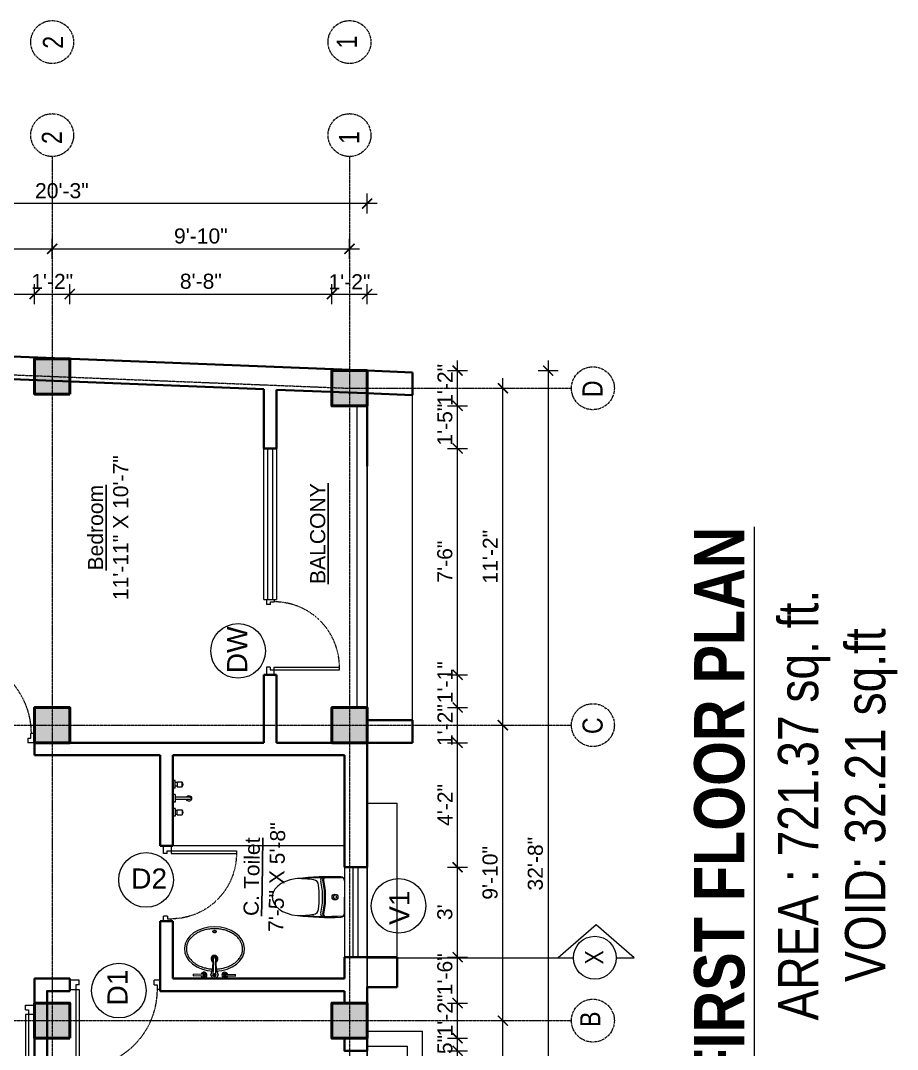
# Model space of a CAD drawing. Header units: inches. Extents: x 136316 to 155547, y -21384 to -17606.
# Drawn here: x 155194.5 to 155543.2, y -19089.6 to -18680.5 of the extents above; entities that cross this region are included whole.
import ezdxf

# ---------------------------------------------------------------- set-up
doc = ezdxf.new("R2010")
doc.units = ezdxf.units.IN
doc.header["$LTSCALE"] = 0.5
doc.header["$MEASUREMENT"] = 0
doc.header["$PDMODE"] = 66
doc.linetypes.add('CENTER', pattern=[2, 1.25, -0.25, 0.25, -0.25])
doc.linetypes.add('HIDDEN', pattern=[0.375, 0.25, -0.125])
for name, color, linetype, lineweight in [('Annotate-Lite.w', 177, 'Continuous', 9), ('Annotations-Bold.w', 177, 'Continuous', 13), ('C-COLUMN', 1, 'Continuous', 50), ('DIM', 4, 'Continuous', 5), ('DIM 1-100', 4, 'Continuous', 13), ('Door-Window.w', 4, 'Continuous', 15), ('Fittings', 9, 'Continuous', 5), ('Fixture-Fittings.w', 9, 'Continuous', 9), ('PARAPET', 50, 'Continuous', 13), ('TEXT', 220, 'Continuous', 9), ('Text-100.w', 254, 'Continuous', 9), ('Toilet', 7, 'Continuous', 25), ('wall', 1, 'Continuous', 40), ('window', 4, 'Continuous', 13)]:
    doc.layers.add(name, color=color, linetype=linetype, lineweight=lineweight)
doc.styles.add('ARAIL', font='ARIALN.TTF')
doc.styles.add('arial', font='arial.ttf')
doc.styles.add('arial.', font='arial.ttf')
doc.styles.add('gaurav', font='arial.ttf')
doc.styles.get("Standard").update_dxf_attribs({"font": 'arial.ttf'})
doc.dimstyles.new('1 by 96', dxfattribs={"dimtxt": 6, "dimasz": 4, "dimexe": 4, "dimexo": 4, "dimgap": 2, "dimtad": 1, "dimdec": 0, "dimzin": 0, "dimdsep": 46, "dimlunit": 4, "dimtxsty": 'Standard', "dimblk": 'ARCHTICK', "dimcen": 0, "dimdle": 4, "dimadec": 0, "dimazin": 0, "dimtfac": 1, "dimtdec": 0, "dimtix": 1, "dimtofl": 0, "dimtmove": 1, "dimatfit": 3, "dimldrblk": 'ARCHTICK', "dimfxl": 4, "dimfxlon": 1, "dimtolj": 1, "dimtzin": 0, "dimlwd": -1, "dimlwe": -1, "dimarcsym": 0})

# ---------------------------------------------------------------- blocks, each defined once
blk = doc.blocks.new('3-0')
at = {"ltscale": 3}
for p, q in [((11063.05, 10097.68), (11065.97, 10099.9)), ((11065.25, 10097.81), (11066.71, 10098.92)), ((11065.97, 10099.9), (11066.71, 10098.92)), ((11063.05, 10097.68), (11064.53, 10095.73)), ((11065.99, 10096.84), (11064.53, 10095.73)), ((11065.99, 10096.84), (11065.25, 10097.81)), ((11085.5, 10074.13), (11110.32, 10092.96)), ((11086.24, 10073.15), (11111.05, 10091.97)), ((11111.05, 10091.97), (11110.32, 10092.96)), ((11086.24, 10073.15), (11085.5, 10074.13)), ((11084.04, 10073.02), (11082.57, 10071.91)), ((11082.57, 10071.91), (11084.79, 10068.98)), ((11084.04, 10073.02), (11084.78, 10072.04)), ((11084.78, 10072.04), (11086.24, 10073.15)), ((11084.79, 10068.98), (11087.72, 10071.2)), ((11087.72, 10071.2), (11086.24, 10073.15))]:
    blk.add_line(p, q, dxfattribs=at)
at = {"layer": 'Door-Window.w', "color": 9, "linetype": 'HIDDEN', "lineweight": 18}
blk.add_arc((11085.5, 10074.13), 31.16, 37.1906, 127.1465, dxfattribs=at)
blk = doc.blocks.new('tht')
for p in [(672498.79, -367827.02), (672511.67, -367827.02)]:
    blk.add_line(p, (672505.23, -367827.02))
for radius in [1.17, 0.634]:
    blk.add_circle((672505.23, -367823.24), radius)
for centre, radius, start, end in [((672598.59, -367820.91), 101.47, 172.8664, 182.5999), ((672667.29, -367819.26), 169.75, 176.3006, 182.4712), ((672541.19, -367808.57), 43.29, 179.6519, 188.297), ((672469.27, -367808.57), 43.29, 351.703, 0.3481), ((672411.87, -367820.91), 101.47, 357.4001, 7.1336), ((672343.17, -367819.26), 169.75, 357.5288, 3.6994), ((672498.46, -367818.44), 0.947, 62.2033, 161.9404), ((672500.68, -367814.39), 2.36, 190.4701, 264.6079), ((672504.3, -367796.55), 21.73, 255.6185, 272.4575), ((672505.55, -367762.72), 54.26, 264.6079, 269.6591), ((672504.91, -367762.72), 54.26, 270.3409, 275.3921), ((672506.16, -367796.55), 21.73, 267.5425, 284.3815), ((672509.78, -367814.39), 2.36, 275.3921, 349.5299), ((672512, -367818.44), 0.947, 18.0596, 117.7967), ((672498.28, -367819.07), 0.741, 72.3593, 185.9315), ((672498.21, -367819.43), 0.718, 73.3813, 156.4724), ((672504.3, -367795.78), 23.7, 255.6185, 272.2533), ((672504.3, -367795.78), 23.31, 255.6185, 272.2533), ((672506.16, -367795.78), 23.7, 267.7467, 284.3815), ((672506.16, -367795.78), 23.31, 267.7467, 284.3815), ((672512.18, -367819.07), 0.741, 354.0685, 107.6407), ((672512.25, -367819.43), 0.718, 23.5276, 106.6187), ((672498.79, -367825.44), 1.57, 182.5999, 270), ((672511.67, -367825.44), 1.57, 270, 357.4001)]:
    blk.add_arc(centre, radius, start, end)
blk.add_ellipse((672505.23, -367809.67), major_axis=(0, -11.39), ratio=0.648116, start_param=1.570796, end_param=4.592942)
blk = doc.blocks.new('A$C604E024C')
at = {"linetype": 'ByBlock'}
for p, q in [((-107.3, 6.3), (-198.2, 8.5)), ((-101.1, 4.4), (-101.1, -4.4)), ((-101.1, 4.4), (-100.5, 4.4)), ((-100.5, 4.4), (-100.5, 0.6)), ((-100.5, 0.6), (-96.6, 0.6)), ((-100.5, 0), (-100.5, -3.8)), ((-100.5, 0), (-96.6, 0)), ((-96.6, 4.4), (-96.6, 0.6)), ((-96.6, 4.4), (-96, 4.4)), ((-96, 4.4), (-96, -3.8)), ((-5.6, 4.4), (-5.6, -4.4)), ((-5.6, 4.4), (-5, 4.4)), ((-5, 4.4), (-5, -3.8)), ((0, 12.9), (0, -12.9)), ((1.2, 4.4), (1.2, -4.4)), ((1.2, 4.4), (3.5, 4.4)), ((1.8, 3.8), (1.8, 0.6)), ((1.8, 3.8), (3.5, 3.8)), ((1.8, 0.6), (3.5, 0.6)), ((100.4, 2.2), (101, 2.4)), ((107.3, 6.3), (198.2, 8.5)), ((199.2, 7.5), (199.2, -7.5)), ((-107.3, -6.3), (-198.2, -8.5)), ((-101.1, -4.4), (-100.5, -4.4)), ((-100.5, -3.8), (-100.5, -4.4)), ((-96.6, 0), (-96.6, -4.4)), ((-96.6, -4.4), (-96, -4.4)), ((-96, -3.8), (-96, -4.4)), ((-5.6, -4.4), (-1.2, -4.4)), ((-5, -3.8), (-1.2, -3.8)), ((-1.2, -3.8), (-1.2, -4.4)), ((1.2, -4.4), (3.5, -4.4)), ((1.8, 0), (1.8, -3.8)), ((1.8, 0), (3.5, 0)), ((1.8, -3.8), (3.5, -3.8)), ((100.4, -2.2), (101, -2.4)), ((107.3, -6.3), (198.2, -8.5))]:
    blk.add_line(p, q, dxfattribs=at)
for points in [[(34.8, -2.5), (34.8, -2.5, 0.267949), (34.8, 2.5), (19.6, 28.9, 0.267949), (15.2, 31.4), (-15.2, 31.4, 0.267949), (-19.6, 28.9), (-34.8, 2.5, 0.267949), (-34.8, -2.5)], [(0, 12.9), (-4.6, 12.9, 0.267949), (-8.9, 10.4), (-13.5, 2.5, 0.267949), (-13.5, -2.5), (-8.9, -10.4, 0.267949), (-4.6, -12.9), (0, -12.9)], [(0, 12.9), (4.6, 12.9, -0.267949), (8.9, 10.4), (13.5, 2.5, -0.267949), (13.5, -2.5), (8.9, -10.4, -0.267949), (4.6, -12.9), (0, -12.9)], [(-14.6, -149.3, 0.267949), (-14.6, -154.3), (-9.4, -163.2, 0.267949), (-5.1, -165.7), (0, -165.7)], [(14.6, -149.3, -0.267949), (14.6, -154.3), (9.5, -163.2, -0.267949), (5.2, -165.7), (0, -165.7)]]:
    blk.add_lwpolyline(points, format="xyb", dxfattribs=at)
for centre, radius, start, end in [((-148.2, 0), 51.6, 171.62848, 188.37152), ((-198.2, 7.5), 1, 88.57669, 180), ((-98.6, 0), 27.8, 193.93526, 166.06474), ((-98.6, 0), 16.1, 203.47719, 156.52281), ((-98.6, 0), 13.6, 207.82536, 152.17464), ((-98.6, 0), 10.7, 215.76651, 144.23349), ((3.5, 2.2), 2.2, 301.40481, 90), ((3.5, 2.2), 1.6, 270, 90.01417), ((3.5, -1.9), 2.5, 270, 62.70974), ((98.6, 0), 27.8, 13.93526, 346.06474), ((98.6, 0), 16.1, 23.47719, 336.52281), ((98.6, 0), 13.6, 27.82536, 332.17464), ((98.6, 0), 10.7, 35.76651, 324.23349), ((198.2, 7.5), 1, 0, 91.42331), ((-198.2, -7.5), 1, 180, 271.42331), ((-325.4, -117.3), 312.4, 354.13327, 21.56539), ((-1093.1, -109.8), 1085, 357.18281, 5.67785), ((3.5, -1.9), 1.9, 270, 90), ((1083.5, -109.3), 1075.4, 174.30277, 182.87364), ((324.5, -117.1), 311.5, 158.41566, 185.92552), ((198.2, -7.5), 1, 268.57669, 0)]:
    blk.add_arc(centre, radius, start, end, dxfattribs=at)
blk.add_ellipse((98.6, 0), major_axis=(0, 4.4), ratio=0.647537, start_param=-0.996154, end_param=4.137747, dxfattribs=at)
blk.add_open_spline([(100.4, 2.2), (100.2, 2.6), (100, 2.9), (99.5, 3.4), (99.3, 3.6), (98.9, 3.8), (98.7, 3.8), (98.6, 3.8), (98.4, 3.8), (98.1, 3.7), (97.7, 3.5), (97.5, 3.3), (97.1, 2.8), (96.9, 2.5), (96.6, 1.8), (96.5, 1.3), (96.3, 0.3), (96.3, -0.3), (96.5, -1.6), (96.7, -2.1), (97.1, -2.9), (97.4, -3.2), (97.9, -3.6), (98.1, -3.7), (98.6, -3.8), (98.8, -3.8), (99.3, -3.6), (99.6, -3.4), (100, -2.9), (100.2, -2.6), (100.4, -2.2)], degree=3, knots=[5.296065, 5.296065, 5.296065, 5.296065, 5.668493, 5.668493, 6.044953, 6.044953, 6.283185, 6.283185, 6.283185, 6.618814, 6.618814, 6.954443, 6.954443, 7.290072, 7.290072, 7.6257, 7.6257, 8.094621, 8.094621, 8.563542, 8.563542, 8.940002, 8.940002, 9.316461, 9.316461, 9.692921, 9.692921, 10.069381, 10.069381, 10.411893, 10.411893, 10.411893, 10.411893], dxfattribs=at)
blk = doc.blocks.new('basin')
for radius, start, end in [(1.14, 113.503, 66.2712), (0.79, 126.715, 52.8739)]:
    blk.add_arc((134195.31, -39122.53), radius, start, end)
blk.add_ellipse((134195.31, -39125.83), major_axis=(-9.97, 0), ratio=0.736887, start_param=4.757716, end_param=10.948885)
blk.add_ellipse((134195.31, -39131.57), major_axis=(0.448, 0), ratio=0.674502)
for points, knots in [([(134194.69, -39119.15), (134194.32, -39119.17), (134193.96, -39119.2), (134193.09, -39119.32), (134192.57, -39119.42), (134191.58, -39119.69), (134191.1, -39119.85), (134190.19, -39120.23), (134189.76, -39120.45), (134188.95, -39120.93), (134188.57, -39121.2), (134187.89, -39121.77), (134187.59, -39122.07), (134187.06, -39122.71), (134186.83, -39123.04), (134186.45, -39123.73), (134186.3, -39124.08), (134186.09, -39124.79), (134186.03, -39125.15), (134185.99, -39125.61), (134185.99, -39125.72), (134185.99, -39125.83), (134185.99, -39126.08), (134186.01, -39126.34), (134186.11, -39126.94), (134186.2, -39127.29), (134186.47, -39127.97), (134186.64, -39128.31), (134187.06, -39128.96), (134187.31, -39129.28), (134187.88, -39129.88), (134188.2, -39130.16), (134188.9, -39130.7), (134189.28, -39130.94), (134190.1, -39131.39), (134190.53, -39131.59), (134191.45, -39131.93), (134191.92, -39132.08), (134192.9, -39132.31), (134193.4, -39132.4), (134194.43, -39132.51), (134194.94, -39132.53), (134195.97, -39132.52), (134196.49, -39132.48), (134197.5, -39132.35), (134198, -39132.25), (134198.97, -39132), (134199.44, -39131.84), (134200.34, -39131.48), (134200.76, -39131.27), (134201.56, -39130.8), (134201.93, -39130.55), (134202.61, -39130), (134202.91, -39129.71), (134203.45, -39129.1), (134203.69, -39128.78), (134204.08, -39128.12), (134204.24, -39127.78), (134204.48, -39127.09), (134204.56, -39126.74), (134204.64, -39126.04), (134204.64, -39125.69), (134204.57, -39124.98), (134204.49, -39124.62), (134204.25, -39123.91), (134204.09, -39123.56), (134203.69, -39122.89), (134203.45, -39122.56), (134202.89, -39121.93), (134202.58, -39121.63), (134201.88, -39121.07), (134201.49, -39120.81), (134200.67, -39120.35), (134200.22, -39120.13), (134199.3, -39119.77), (134198.81, -39119.62), (134197.81, -39119.37), (134197.29, -39119.28), (134196.49, -39119.19), (134196.22, -39119.16), (134195.94, -39119.15)], [4.778413, 4.778413, 4.778413, 4.778413, 4.89303, 4.89303, 5.060537, 5.060537, 5.228045, 5.228045, 5.395552, 5.395552, 5.56306, 5.56306, 5.730567, 5.730567, 5.898075, 5.898075, 6.065582, 6.065582, 6.233089, 6.233089, 6.283185, 6.283185, 6.283185, 6.401225, 6.401225, 6.564378, 6.564378, 6.727532, 6.727532, 6.890685, 6.890685, 7.053839, 7.053839, 7.216992, 7.216992, 7.380146, 7.380146, 7.543299, 7.543299, 7.706452, 7.706452, 7.869606, 7.869606, 8.032759, 8.032759, 8.195913, 8.195913, 8.359066, 8.359066, 8.52222, 8.52222, 8.685373, 8.685373, 8.848527, 8.848527, 9.01168, 9.01168, 9.174834, 9.174834, 9.337987, 9.337987, 9.501141, 9.501141, 9.668648, 9.668648, 9.836155, 9.836155, 10.003663, 10.003663, 10.17117, 10.17117, 10.338678, 10.338678, 10.506185, 10.506185, 10.673693, 10.673693, 10.8412, 10.8412, 10.929386, 10.929386, 10.929386, 10.929386]), ([(134195.86, -39131.57), (134195.86, -39131.55), (134195.86, -39131.52), (134195.84, -39131.46), (134195.83, -39131.44), (134195.79, -39131.36), (134195.75, -39131.32), (134195.66, -39131.25), (134195.6, -39131.23), (134195.46, -39131.18), (134195.36, -39131.16), (134195.17, -39131.17), (134195.07, -39131.2), (134194.94, -39131.27), (134194.9, -39131.3), (134194.83, -39131.37), (134194.8, -39131.4), (134194.77, -39131.48), (134194.76, -39131.52), (134194.75, -39131.6), (134194.76, -39131.65), (134194.79, -39131.73), (134194.81, -39131.76), (134194.87, -39131.83), (134194.9, -39131.86), (134194.98, -39131.9), (134195.02, -39131.92), (134195.15, -39131.97), (134195.25, -39131.99), (134195.44, -39131.98), (134195.54, -39131.95), (134195.67, -39131.89), (134195.72, -39131.85), (134195.79, -39131.78), (134195.81, -39131.75), (134195.85, -39131.67), (134195.86, -39131.63), (134195.86, -39131.58), (134195.86, -39131.58), (134195.86, -39131.57)], [0, 0, 0, 0, 0.188397, 0.188397, 0.376794, 0.376794, 0.73698, 0.73698, 1.097166, 1.097166, 1.657793, 1.657793, 2.21842, 2.21842, 2.564182, 2.564182, 2.840364, 2.840364, 3.116547, 3.116547, 3.39273, 3.39273, 3.668913, 3.668913, 3.945096, 3.945096, 4.221279, 4.221279, 4.783807, 4.783807, 5.346334, 5.346334, 5.697184, 5.697184, 5.974645, 5.974645, 6.252106, 6.252106, 6.283185, 6.283185, 6.283185, 6.283185])]:
    blk.add_open_spline(points, degree=3, knots=knots)
at = {"xscale": 0.03499430959345774, "yscale": 0.03499430959345774, "zscale": 0.03499430959345774, "rotation": 359.9929103328581}
blk.add_blockref('A$C604E024C', (134195.31, -39117.12), dxfattribs=at)
blk = doc.blocks.new('dhftx')
for p, q in [((6364.08, -39064.57), (6364.08, -39064.07)), ((6367.08, -39064.57), (6364.08, -39064.57)), ((6364.56, -39065.3), (6366.6, -39065.3)), ((6364.56, -39065.3), (6364.56, -39067.3)), ((6366.6, -39067.3), (6364.56, -39067.3)), ((6364.81, -39065.3), (6364.81, -39064.57)), ((6366.34, -39065.3), (6366.34, -39064.57)), ((6366.6, -39065.3), (6366.6, -39067.3)), ((6367.08, -39064.57), (6367.08, -39064.07)), ((6369.66, -39064.57), (6369.66, -39064.07)), ((6369.66, -39064.57), (6372.66, -39064.57)), ((6370.66, -39070.39), (6370.66, -39064.57)), ((6371.66, -39070.39), (6371.66, -39064.57)), ((6372.66, -39064.57), (6372.66, -39064.07)), ((6375.23, -39064.57), (6375.23, -39064.07)), ((6375.23, -39064.57), (6378.23, -39064.57)), ((6377.76, -39065.3), (6375.71, -39065.3)), ((6375.71, -39065.3), (6375.71, -39067.3)), ((6375.71, -39067.3), (6377.76, -39067.3)), ((6375.97, -39065.3), (6375.97, -39064.57)), ((6377.5, -39065.3), (6377.5, -39064.57)), ((6377.76, -39065.3), (6377.76, -39067.3)), ((6378.23, -39064.57), (6378.23, -39064.07))]:
    blk.add_line(p, q)
for centre, radius, start, end in [((6365.58, -39065.87), 1.66, 240.1832, 299.8168), ((6376.73, -39065.87), 1.66, 240.1832, 299.8168), ((6371.16, -39069.97), 1.11, 116.7926, 63.2074), ((6371.16, -39070.39), 0.5, 180, 0)]:
    blk.add_arc(centre, radius, start, end)
blk = doc.blocks.new('_ArchTick')
at = {"color": 0, "linetype": 'ByBlock', "const_width": 0.15}
blk.add_lwpolyline([(-0.5, -0.5), (0.5, 0.5)], dxfattribs=at)
blk = doc.blocks.new('*D967')
at = {"layer": 'Defpoints', "color": 0, "transparency": 16777216}
for p in [(155200.03, -18789.29), (155103.44, -18810.62), (155200.03, -18815.06)]:
    blk.add_point(p, dxfattribs=at)
at = {"layer": 'DIM 1-100', "color": 0, "transparency": 16777216}
for p, q in [((155099.44, -18789.29), (155204.03, -18789.29)), ((155103.44, -18793.29), (155103.44, -18785.29)), ((155200.03, -18793.29), (155200.03, -18785.29))]:
    blk.add_line(p, q, dxfattribs=at)
at = {"layer": 'DIM 1-100', "color": 0, "transparency": 16777216, "xscale": 4, "yscale": 4, "zscale": 4, "rotation": 180}
blk.add_blockref('_ArchTick', (155103.44, -18789.29), dxfattribs=at)
at = {"layer": 'DIM 1-100', "color": 0, "transparency": 16777216, "xscale": 4, "yscale": 4, "zscale": 4}
blk.add_blockref('_ArchTick', (155200.03, -18789.29), dxfattribs=at)
at = {"layer": 'DIM 1-100', "color": 0, "transparency": 16777216, "insert": (155151.73, -18784.22), "char_height": 6, "attachment_point": 5}
blk.add_mtext('\\A1;8\'-1"', dxfattribs=at)
blk = doc.blocks.new('*D968')
at = {"layer": 'Defpoints', "color": 0, "transparency": 16777216}
for p in [(155214.03, -18789.29), (155200.03, -18815.06), (155214.03, -18815.06)]:
    blk.add_point(p, dxfattribs=at)
at = {"layer": 'DIM 1-100', "color": 0, "transparency": 16777216}
for p, q in [((155196.03, -18789.29), (155218.03, -18789.29)), ((155200.03, -18793.29), (155200.03, -18785.29)), ((155214.03, -18793.29), (155214.03, -18785.29))]:
    blk.add_line(p, q, dxfattribs=at)
at = {"layer": 'DIM 1-100', "color": 0, "transparency": 16777216, "xscale": 4, "yscale": 4, "zscale": 4, "rotation": 180}
blk.add_blockref('_ArchTick', (155200.03, -18789.29), dxfattribs=at)
at = {"layer": 'DIM 1-100', "color": 0, "transparency": 16777216, "xscale": 4, "yscale": 4, "zscale": 4}
blk.add_blockref('_ArchTick', (155214.03, -18789.29), dxfattribs=at)
at = {"layer": 'DIM 1-100', "color": 0, "transparency": 16777216, "insert": (155207.03, -18784.27), "char_height": 6, "attachment_point": 5}
blk.add_mtext('\\A1;1\'-2"', dxfattribs=at)
blk = doc.blocks.new('*D969')
at = {"layer": 'Defpoints', "color": 0, "transparency": 16777216}
for p in [(155318.26, -18789.29), (155214.03, -18815.06), (155318.26, -18819.73)]:
    blk.add_point(p, dxfattribs=at)
at = {"layer": 'DIM 1-100', "color": 0, "transparency": 16777216}
for p, q in [((155210.03, -18789.29), (155322.26, -18789.29)), ((155214.03, -18793.29), (155214.03, -18785.29)), ((155318.26, -18793.29), (155318.26, -18785.29))]:
    blk.add_line(p, q, dxfattribs=at)
at = {"layer": 'DIM 1-100', "color": 0, "transparency": 16777216, "xscale": 4, "yscale": 4, "zscale": 4, "rotation": 180}
blk.add_blockref('_ArchTick', (155214.03, -18789.29), dxfattribs=at)
at = {"layer": 'DIM 1-100', "color": 0, "transparency": 16777216, "xscale": 4, "yscale": 4, "zscale": 4}
blk.add_blockref('_ArchTick', (155318.26, -18789.29), dxfattribs=at)
at = {"layer": 'DIM 1-100', "color": 0, "transparency": 16777216, "insert": (155266.15, -18784.22), "char_height": 6, "attachment_point": 5}
blk.add_mtext('\\A1;8\'-8"', dxfattribs=at)
blk = doc.blocks.new('*D970')
at = {"layer": 'Defpoints', "color": 0, "transparency": 16777216}
for p in [(155332.26, -18789.29), (155318.26, -18819.73), (155332.26, -18819.73)]:
    blk.add_point(p, dxfattribs=at)
at = {"layer": 'DIM 1-100', "color": 0, "transparency": 16777216}
for p, q in [((155314.26, -18789.29), (155336.26, -18789.29)), ((155318.26, -18793.29), (155318.26, -18785.29)), ((155332.26, -18793.29), (155332.26, -18785.29))]:
    blk.add_line(p, q, dxfattribs=at)
at = {"layer": 'DIM 1-100', "color": 0, "transparency": 16777216, "xscale": 4, "yscale": 4, "zscale": 4, "rotation": 180}
blk.add_blockref('_ArchTick', (155318.26, -18789.29), dxfattribs=at)
at = {"layer": 'DIM 1-100', "color": 0, "transparency": 16777216, "xscale": 4, "yscale": 4, "zscale": 4}
blk.add_blockref('_ArchTick', (155332.26, -18789.29), dxfattribs=at)
at = {"layer": 'DIM 1-100', "color": 0, "transparency": 16777216, "insert": (155325.26, -18784.4), "char_height": 6, "attachment_point": 5}
blk.add_mtext('\\A1;1\'-2"', dxfattribs=at)
blk = doc.blocks.new('*D971')
at = {"layer": 'Defpoints', "color": 0, "transparency": 16777216}
for p in [(155207.03, -18771.29), (155096.44, -18810.62), (155207.03, -18814.79)]:
    blk.add_point(p, dxfattribs=at)
at = {"layer": 'DIM 1-100', "color": 0, "transparency": 16777216}
for p, q in [((155096.44, -18775.29), (155096.44, -18767.29)), ((155207.03, -18775.29), (155207.03, -18767.29)), ((155092.44, -18771.29), (155211.03, -18771.29))]:
    blk.add_line(p, q, dxfattribs=at)
at = {"layer": 'DIM 1-100', "color": 0, "transparency": 16777216, "xscale": 4, "yscale": 4, "zscale": 4, "rotation": 180}
blk.add_blockref('_ArchTick', (155096.44, -18771.29), dxfattribs=at)
at = {"layer": 'DIM 1-100', "color": 0, "transparency": 16777216, "xscale": 4, "yscale": 4, "zscale": 4}
blk.add_blockref('_ArchTick', (155207.03, -18771.29), dxfattribs=at)
at = {"layer": 'DIM 1-100', "color": 0, "transparency": 16777216, "insert": (155151.73, -18766.22), "char_height": 6, "attachment_point": 5}
blk.add_mtext('\\A1;9\'-3"', dxfattribs=at)
blk = doc.blocks.new('*D972')
at = {"layer": 'Defpoints', "color": 0, "transparency": 16777216}
for p in [(155325.26, -18771.29), (155207.03, -18814.79), (155325.26, -18819.45)]:
    blk.add_point(p, dxfattribs=at)
at = {"layer": 'DIM 1-100', "color": 0, "transparency": 16777216}
for p, q in [((155207.03, -18775.29), (155207.03, -18767.29)), ((155325.26, -18775.29), (155325.26, -18767.29)), ((155203.03, -18771.29), (155329.26, -18771.29))]:
    blk.add_line(p, q, dxfattribs=at)
at = {"layer": 'DIM 1-100', "color": 0, "transparency": 16777216, "xscale": 4, "yscale": 4, "zscale": 4, "rotation": 180}
blk.add_blockref('_ArchTick', (155207.03, -18771.29), dxfattribs=at)
at = {"layer": 'DIM 1-100', "color": 0, "transparency": 16777216, "xscale": 4, "yscale": 4, "zscale": 4}
blk.add_blockref('_ArchTick', (155325.26, -18771.29), dxfattribs=at)
at = {"layer": 'DIM 1-100', "color": 0, "transparency": 16777216, "insert": (155266.15, -18766.22), "char_height": 6, "attachment_point": 5}
blk.add_mtext('\\A1;9\'-10"', dxfattribs=at)
blk = doc.blocks.new('*D973')
at = {"layer": 'Defpoints', "color": 0, "transparency": 16777216}
for p in [(155089.5, -18753.29), (155089.5, -18810.15), (155332.26, -18819.73)]:
    blk.add_point(p, dxfattribs=at)
at = {"layer": 'DIM 1-100', "color": 0, "transparency": 16777216}
for p, q in [((155089.5, -18757.29), (155089.5, -18749.29)), ((155332.26, -18757.29), (155332.26, -18749.29)), ((155336.26, -18753.29), (155085.5, -18753.29))]:
    blk.add_line(p, q, dxfattribs=at)
at = {"layer": 'DIM 1-100', "color": 0, "transparency": 16777216, "xscale": 4, "yscale": 4, "zscale": 4, "rotation": 180}
blk.add_blockref('_ArchTick', (155089.5, -18753.29), dxfattribs=at)
at = {"layer": 'DIM 1-100', "color": 0, "transparency": 16777216, "xscale": 4, "yscale": 4, "zscale": 4}
blk.add_blockref('_ArchTick', (155332.26, -18753.29), dxfattribs=at)
at = {"layer": 'DIM 1-100', "color": 0, "transparency": 16777216, "insert": (155210.88, -18748.22), "char_height": 6, "attachment_point": 5}
blk.add_mtext('\\A1;20\'-3"', dxfattribs=at)
blk = doc.blocks.new('*D992')
at = {"layer": 'Defpoints', "color": 0, "transparency": 16777216}
for p in [(155332.26, -19090.18), (155368.26, -19090.18), (155332.26, -19114.18)]:
    blk.add_point(p, dxfattribs=at)
at = {"layer": 'DIM 1-100', "color": 0, "transparency": 16777216}
for p, q in [((155368.26, -19118.18), (155368.26, -19086.18)), ((155364.26, -19090.18), (155372.26, -19090.18)), ((155364.26, -19114.18), (155372.26, -19114.18))]:
    blk.add_line(p, q, dxfattribs=at)
at = {"layer": 'DIM 1-100', "color": 0, "transparency": 16777216, "xscale": 4, "yscale": 4, "zscale": 4}
for p, rotation in [((155368.26, -19090.18), 90), ((155368.26, -19114.18), 270)]:
    blk.add_blockref('_ArchTick', p, dxfattribs=dict(at, rotation=rotation))
at = {"layer": 'DIM 1-100', "color": 0, "transparency": 16777216, "insert": (155363.25, -19102.18), "char_height": 6, "attachment_point": 5, "rotation": 90}
blk.add_mtext("\\A1;2'", dxfattribs=at)
blk = doc.blocks.new('*D993')
at = {"layer": 'Defpoints', "color": 0, "transparency": 16777216}
for p in [(155332.26, -19085.18), (155368.26, -19085.18), (155332.26, -19090.18)]:
    blk.add_point(p, dxfattribs=at)
at = {"layer": 'DIM 1-100', "color": 0, "transparency": 16777216}
for p, q in [((155364.26, -19085.18), (155372.26, -19085.18)), ((155364.26, -19090.18), (155372.26, -19090.18))]:
    blk.add_line(p, q, dxfattribs=at)
at = {"layer": 'DIM 1-100', "color": 0, "transparency": 16777216, "insert": (155363.21, -19087.68), "char_height": 6, "attachment_point": 5, "rotation": 90}
blk.add_mtext('\\A1;5"', dxfattribs=at)
blk = doc.blocks.new('*D994')
at = {"layer": 'Defpoints', "color": 0, "transparency": 16777216}
for p in [(155332.26, -19071.18), (155368.26, -19071.18), (155332.26, -19085.18)]:
    blk.add_point(p, dxfattribs=at)
at = {"layer": 'DIM 1-100', "color": 0, "transparency": 16777216}
for p, q in [((155368.26, -19089.18), (155368.26, -19067.18)), ((155364.26, -19071.18), (155372.26, -19071.18)), ((155364.26, -19085.18), (155372.26, -19085.18))]:
    blk.add_line(p, q, dxfattribs=at)
at = {"layer": 'DIM 1-100', "color": 0, "transparency": 16777216, "xscale": 4, "yscale": 4, "zscale": 4}
for p, rotation in [((155368.26, -19071.18), 90), ((155368.26, -19085.18), 270)]:
    blk.add_blockref('_ArchTick', p, dxfattribs=dict(at, rotation=rotation))
at = {"layer": 'DIM 1-100', "color": 0, "transparency": 16777216, "insert": (155363.25, -19076.13), "char_height": 6, "attachment_point": 5, "rotation": 90}
blk.add_mtext('\\A1;1\'-2"', dxfattribs=at)
blk = doc.blocks.new('*D995')
at = {"layer": 'Defpoints', "color": 0, "transparency": 16777216}
for p in [(155332.26, -19052.93), (155368.26, -19052.93), (155332.26, -19071.18)]:
    blk.add_point(p, dxfattribs=at)
at = {"layer": 'DIM 1-100', "color": 0, "transparency": 16777216}
for p, q in [((155368.26, -19075.18), (155368.26, -19048.93)), ((155364.26, -19052.93), (155372.26, -19052.93)), ((155364.26, -19071.18), (155372.26, -19071.18))]:
    blk.add_line(p, q, dxfattribs=at)
at = {"layer": 'DIM 1-100', "color": 0, "transparency": 16777216, "xscale": 4, "yscale": 4, "zscale": 4}
for p, rotation in [((155368.26, -19052.93), 90), ((155368.26, -19071.18), 270)]:
    blk.add_blockref('_ArchTick', p, dxfattribs=dict(at, rotation=rotation))
at = {"layer": 'DIM 1-100', "color": 0, "transparency": 16777216, "insert": (155363.2, -19059.76), "char_height": 6, "attachment_point": 5, "rotation": 90}
blk.add_mtext('\\A1;1\'-6"', dxfattribs=at)
blk = doc.blocks.new('*D996')
at = {"layer": 'Defpoints', "color": 0, "transparency": 16777216}
for p in [(155332.26, -19017.18), (155368.26, -19017.18), (155332.26, -19052.93)]:
    blk.add_point(p, dxfattribs=at)
at = {"layer": 'DIM 1-100', "color": 0, "transparency": 16777216}
for p, q in [((155368.26, -19056.93), (155368.26, -19013.18)), ((155364.26, -19017.18), (155372.26, -19017.18)), ((155364.26, -19052.93), (155372.26, -19052.93))]:
    blk.add_line(p, q, dxfattribs=at)
at = {"layer": 'DIM 1-100', "color": 0, "transparency": 16777216, "xscale": 4, "yscale": 4, "zscale": 4}
for p, rotation in [((155368.26, -19017.18), 90), ((155368.26, -19052.93), 270)]:
    blk.add_blockref('_ArchTick', p, dxfattribs=dict(at, rotation=rotation))
at = {"layer": 'DIM 1-100', "color": 0, "transparency": 16777216, "insert": (155363.2, -19035.06), "char_height": 6, "attachment_point": 5, "rotation": 90}
blk.add_mtext("\\A1;3'", dxfattribs=at)
blk = doc.blocks.new('*D997')
at = {"layer": 'Defpoints', "color": 0, "transparency": 16777216}
for p in [(155332.26, -18967.68), (155368.26, -18967.68), (155332.26, -19017.18)]:
    blk.add_point(p, dxfattribs=at)
at = {"layer": 'DIM 1-100', "color": 0, "transparency": 16777216}
for p, q in [((155368.26, -19021.18), (155368.26, -18963.68)), ((155364.26, -18967.68), (155372.26, -18967.68)), ((155364.26, -19017.18), (155372.26, -19017.18))]:
    blk.add_line(p, q, dxfattribs=at)
at = {"layer": 'DIM 1-100', "color": 0, "transparency": 16777216, "xscale": 4, "yscale": 4, "zscale": 4}
for p, rotation in [((155368.26, -18967.68), 90), ((155368.26, -19017.18), 270)]:
    blk.add_blockref('_ArchTick', p, dxfattribs=dict(at, rotation=rotation))
at = {"layer": 'DIM 1-100', "color": 0, "transparency": 16777216, "insert": (155363.25, -18992.43), "char_height": 6, "attachment_point": 5, "rotation": 90}
blk.add_mtext('\\A1;4\'-2"', dxfattribs=at)
blk = doc.blocks.new('*D998')
at = {"layer": 'Defpoints', "color": 0, "transparency": 16777216}
for p in [(155332.26, -18953.68), (155368.26, -18953.68), (155332.26, -18967.68)]:
    blk.add_point(p, dxfattribs=at)
at = {"layer": 'DIM 1-100', "color": 0, "transparency": 16777216}
for p, q in [((155368.26, -18971.68), (155368.26, -18949.68)), ((155364.26, -18953.68), (155372.26, -18953.68)), ((155364.26, -18967.68), (155372.26, -18967.68))]:
    blk.add_line(p, q, dxfattribs=at)
at = {"layer": 'DIM 1-100', "color": 0, "transparency": 16777216, "xscale": 4, "yscale": 4, "zscale": 4}
for p, rotation in [((155368.26, -18953.68), 90), ((155368.26, -18967.68), 270)]:
    blk.add_blockref('_ArchTick', p, dxfattribs=dict(at, rotation=rotation))
at = {"layer": 'DIM 1-100', "color": 0, "transparency": 16777216, "insert": (155363.25, -18960.68), "char_height": 6, "attachment_point": 5, "rotation": 90}
blk.add_mtext('\\A1;1\'-2"', dxfattribs=at)
blk = doc.blocks.new('*D999')
at = {"layer": 'Defpoints', "color": 0, "transparency": 16777216}
for p in [(155296.26, -18940.68), (155368.26, -18940.68), (155332.26, -18953.68)]:
    blk.add_point(p, dxfattribs=at)
at = {"layer": 'DIM 1-100', "color": 0, "transparency": 16777216}
for p, q in [((155364.26, -18940.68), (155372.26, -18940.68)), ((155368.26, -18957.68), (155368.26, -18936.68)), ((155364.26, -18953.68), (155372.26, -18953.68))]:
    blk.add_line(p, q, dxfattribs=at)
at = {"layer": 'DIM 1-100', "color": 0, "transparency": 16777216, "xscale": 4, "yscale": 4, "zscale": 4}
for p, rotation in [((155368.26, -18940.68), 90), ((155368.26, -18953.68), 270)]:
    blk.add_blockref('_ArchTick', p, dxfattribs=dict(at, rotation=rotation))
at = {"layer": 'DIM 1-100', "color": 0, "transparency": 16777216, "insert": (155363.25, -18943.63), "char_height": 6, "attachment_point": 5, "rotation": 90}
blk.add_mtext('\\A1;1\'-1"', dxfattribs=at)
blk = doc.blocks.new('*D1000')
at = {"layer": 'Defpoints', "color": 0, "transparency": 16777216}
for p in [(155296.26, -18850.68), (155368.26, -18850.68), (155296.26, -18940.68)]:
    blk.add_point(p, dxfattribs=at)
at = {"layer": 'DIM 1-100', "color": 0, "transparency": 16777216}
for p, q in [((155364.26, -18850.68), (155372.26, -18850.68)), ((155368.26, -18944.68), (155368.26, -18846.68)), ((155364.26, -18940.68), (155372.26, -18940.68))]:
    blk.add_line(p, q, dxfattribs=at)
at = {"layer": 'DIM 1-100', "color": 0, "transparency": 16777216, "xscale": 4, "yscale": 4, "zscale": 4}
for p, rotation in [((155368.26, -18850.68), 90), ((155368.26, -18940.68), 270)]:
    blk.add_blockref('_ArchTick', p, dxfattribs=dict(at, rotation=rotation))
at = {"layer": 'DIM 1-100', "color": 0, "transparency": 16777216, "insert": (155363.2, -18895.68), "char_height": 6, "attachment_point": 5, "rotation": 90}
blk.add_mtext('\\A1;7\'-6"', dxfattribs=at)
blk = doc.blocks.new('*D1001')
at = {"layer": 'Defpoints', "color": 0, "transparency": 16777216}
for p in [(155332.26, -18833.73), (155368.26, -18833.73), (155296.26, -18850.68)]:
    blk.add_point(p, dxfattribs=at)
at = {"layer": 'DIM 1-100', "color": 0, "transparency": 16777216}
for p, q in [((155368.26, -18854.68), (155368.26, -18829.73)), ((155364.26, -18833.73), (155372.26, -18833.73)), ((155364.26, -18850.68), (155372.26, -18850.68))]:
    blk.add_line(p, q, dxfattribs=at)
at = {"layer": 'DIM 1-100', "color": 0, "transparency": 16777216, "xscale": 4, "yscale": 4, "zscale": 4}
for p, rotation in [((155368.26, -18833.73), 90), ((155368.26, -18850.68), 270)]:
    blk.add_blockref('_ArchTick', p, dxfattribs=dict(at, rotation=rotation))
at = {"layer": 'DIM 1-100', "color": 0, "transparency": 16777216, "insert": (155363.2, -18841.21), "char_height": 6, "attachment_point": 5, "rotation": 90}
blk.add_mtext('\\A1;1\'-5"', dxfattribs=at)
blk = doc.blocks.new('*D1002')
at = {"layer": 'Defpoints', "color": 0, "transparency": 16777216}
for p in [(155332.26, -18819.73), (155368.26, -18819.73), (155332.26, -18833.73)]:
    blk.add_point(p, dxfattribs=at)
at = {"layer": 'DIM 1-100', "color": 0, "transparency": 16777216}
for p, q in [((155368.26, -18837.73), (155368.26, -18815.73)), ((155364.26, -18819.73), (155372.26, -18819.73)), ((155364.26, -18833.73), (155372.26, -18833.73))]:
    blk.add_line(p, q, dxfattribs=at)
at = {"layer": 'DIM 1-100', "color": 0, "transparency": 16777216, "xscale": 4, "yscale": 4, "zscale": 4}
for p, rotation in [((155368.26, -18819.73), 90), ((155368.26, -18833.73), 270)]:
    blk.add_blockref('_ArchTick', p, dxfattribs=dict(at, rotation=rotation))
at = {"layer": 'DIM 1-100', "color": 0, "transparency": 16777216, "insert": (155363.25, -18825.38), "char_height": 6, "attachment_point": 5, "rotation": 90}
blk.add_mtext('\\A1;1\'-2"', dxfattribs=at)
blk = doc.blocks.new('*D1004')
at = {"layer": 'Defpoints', "color": 0, "transparency": 16777216}
for p in [(155332.26, -19078.18), (155386.26, -19078.18), (155332.26, -19204.83)]:
    blk.add_point(p, dxfattribs=at)
at = {"layer": 'DIM 1-100', "color": 0, "transparency": 16777216}
for p, q in [((155386.26, -19208.83), (155386.26, -19074.18)), ((155382.26, -19078.18), (155390.26, -19078.18)), ((155382.26, -19204.83), (155390.26, -19204.83))]:
    blk.add_line(p, q, dxfattribs=at)
at = {"layer": 'DIM 1-100', "color": 0, "transparency": 16777216, "xscale": 4, "yscale": 4, "zscale": 4}
for p, rotation in [((155386.26, -19078.18), 90), ((155386.26, -19204.83), 270)]:
    blk.add_blockref('_ArchTick', p, dxfattribs=dict(at, rotation=rotation))
at = {"layer": 'DIM 1-100', "color": 0, "transparency": 16777216, "insert": (155381.2, -19141.51), "char_height": 6, "attachment_point": 5, "rotation": 90}
blk.add_mtext('\\A1;10\'-7"', dxfattribs=at)
blk = doc.blocks.new('*D1005')
at = {"layer": 'Defpoints', "color": 0, "transparency": 16777216}
for p in [(155332.26, -18960.68), (155386.26, -18960.68), (155332.26, -19078.18)]:
    blk.add_point(p, dxfattribs=at)
at = {"layer": 'DIM 1-100', "color": 0, "transparency": 16777216}
for p, q in [((155386.26, -19082.18), (155386.26, -18956.68)), ((155382.26, -18960.68), (155390.26, -18960.68)), ((155382.26, -19078.18), (155390.26, -19078.18))]:
    blk.add_line(p, q, dxfattribs=at)
at = {"layer": 'DIM 1-100', "color": 0, "transparency": 16777216, "xscale": 4, "yscale": 4, "zscale": 4}
for p, rotation in [((155386.26, -18960.68), 90), ((155386.26, -19078.18), 270)]:
    blk.add_blockref('_ArchTick', p, dxfattribs=dict(at, rotation=rotation))
at = {"layer": 'DIM 1-100', "color": 0, "transparency": 16777216, "insert": (155381.2, -19019.43), "char_height": 6, "attachment_point": 5, "rotation": 90}
blk.add_mtext('\\A1;9\'-10"', dxfattribs=at)
blk = doc.blocks.new('*D1006')
at = {"layer": 'Defpoints', "color": 0, "transparency": 16777216}
for p in [(155332.26, -18826.73), (155386.26, -18826.73), (155332.26, -18960.68)]:
    blk.add_point(p, dxfattribs=at)
at = {"layer": 'DIM 1-100', "color": 0, "transparency": 16777216}
for p, q in [((155386.26, -18964.68), (155386.26, -18822.73)), ((155382.26, -18826.73), (155390.26, -18826.73)), ((155382.26, -18960.68), (155390.26, -18960.68))]:
    blk.add_line(p, q, dxfattribs=at)
at = {"layer": 'DIM 1-100', "color": 0, "transparency": 16777216, "xscale": 4, "yscale": 4, "zscale": 4}
for p, rotation in [((155386.26, -18826.73), 90), ((155386.26, -18960.68), 270)]:
    blk.add_blockref('_ArchTick', p, dxfattribs=dict(at, rotation=rotation))
at = {"layer": 'DIM 1-100', "color": 0, "transparency": 16777216, "insert": (155381.25, -18893.71), "char_height": 6, "attachment_point": 5, "rotation": 90}
blk.add_mtext('\\A1;11\'-2"', dxfattribs=at)
blk = doc.blocks.new('*D928')
at = {"layer": 'Defpoints', "color": 0, "transparency": 16777216}
for p in [(155332.26, -18819.73), (155332.26, -19211.83), (155404.26, -19211.83)]:
    blk.add_point(p, dxfattribs=at)
at = {"layer": 'DIM 1-100', "color": 0, "transparency": 16777216}
for p, q in [((155404.26, -18815.73), (155404.26, -19215.83)), ((155400.26, -18819.73), (155408.26, -18819.73)), ((155400.26, -19211.83), (155408.26, -19211.83))]:
    blk.add_line(p, q, dxfattribs=at)
at = {"layer": 'DIM 1-100', "color": 0, "transparency": 16777216, "xscale": 4, "yscale": 4, "zscale": 4}
for p, rotation in [((155404.26, -18819.73), 90), ((155404.26, -19211.83), 270)]:
    blk.add_blockref('_ArchTick', p, dxfattribs=dict(at, rotation=rotation))
at = {"layer": 'DIM 1-100', "color": 0, "transparency": 16777216, "insert": (155399.2, -19015.78), "char_height": 6, "attachment_point": 5, "rotation": 90}
blk.add_mtext('\\A1;32\'-8"', dxfattribs=at)

msp = doc.modelspace()

# ---------------------------------------------------------------- hatches: boundary and pattern name
at = {"layer": 'C-COLUMN'}
h = msp.add_hatch(color=256, dxfattribs=at)
h.dxf.hatch_style = 1
h.paths.add_polyline_path([(155200.03, -18815.06), (155200.03, -18829.06), (155214.03, -18829.06), (155214.03, -18815.06)])
h = msp.add_hatch(color=256, dxfattribs=at)
h.dxf.hatch_style = 1
h.paths.add_polyline_path([(155318.26, -18819.73), (155318.26, -18833.73), (155332.26, -18833.73), (155332.26, -18819.73)])
h = msp.add_hatch(color=256, dxfattribs=at)
h.dxf.hatch_style = 1
h.paths.add_polyline_path([(155200.03, -18953.68), (155200.03, -18967.68), (155214.03, -18967.68), (155214.03, -18953.68)])
h = msp.add_hatch(color=256, dxfattribs=at)
h.dxf.hatch_style = 1
h.paths.add_polyline_path([(155318.26, -18953.68), (155318.26, -18967.68), (155332.26, -18967.68), (155332.26, -18953.68)])
h = msp.add_hatch(color=256, dxfattribs=at)
h.dxf.hatch_style = 1
h.paths.add_polyline_path([(155200.03, -19071.18), (155200.03, -19085.18), (155214.03, -19085.18), (155214.03, -19071.18)])
h = msp.add_hatch(color=256, dxfattribs=at)
h.dxf.hatch_style = 1
h.paths.add_polyline_path([(155318.26, -19071.18), (155318.26, -19085.18), (155332.26, -19085.18), (155332.26, -19071.18)])

# ---------------------------------------------------------------- linework, layer by layer
at = {"layer": 'Annotate-Lite.w', "ltscale": 0.005}
for centre in [(155280.98, -18931.16), (155244.37, -19022.23), (155344.78, -19032.55), (155233.55, -19066.24)]:
    msp.add_circle(centre, 10.86, dxfattribs=at)
at = {"layer": 'Annotations-Bold.w', "linetype": 'CENTER', "ltscale": 0.3}
for p, q in [((155207.03, -18734.61), (155207.03, -19294.83)), ((155325.26, -18734.61), (155325.26, -19294.83)), ((154966.78, -18960.68), (155413.53, -18960.68)), ((154966.78, -19078.18), (155413.53, -19078.18))]:
    msp.add_line(p, q, dxfattribs=at)
msp.add_lwpolyline([(154966.78, -18817.62), (155096.44, -18817.62), (155325.26, -18826.73), (155413.53, -18826.73)], dxfattribs=at)
at = {"layer": 'Annotations-Bold.w', "linetype": 'CENTER', "ltscale": 1.5}
for centre in [(155207.03, -18689.07), (155325.26, -18689.07), (155207.03, -18726.08), (155325.26, -18726.08), (155422.07, -18826.73), (155422.07, -18960.68), (155422.07, -19078.18)]:
    msp.add_circle(centre, 8.53, dxfattribs=at)
at = {"layer": 'C-COLUMN'}
for points in [[(155214.03, -18829.06), (155214.03, -18815.06), (155200.03, -18815.06), (155200.03, -18829.06)], [(155332.26, -18833.73), (155332.26, -18819.73), (155318.26, -18819.73), (155318.26, -18833.73)], [(155214.03, -18967.68), (155214.03, -18953.68), (155200.03, -18953.68), (155200.03, -18967.68)], [(155332.26, -18967.68), (155332.26, -18953.68), (155318.26, -18953.68), (155318.26, -18967.68)], [(155214.03, -19085.18), (155214.03, -19071.18), (155200.03, -19071.18), (155200.03, -19085.18)], [(155332.26, -19085.18), (155332.26, -19071.18), (155318.26, -19071.18), (155318.26, -19085.18)]]:
    msp.add_lwpolyline(points, close=True, dxfattribs=at)
at = {"layer": 'Defpoints'}
msp.add_lwpolyline([(155089.5, -18810.15), (155332.26, -18819.73), (155332.26, -19211.83), (155028.87, -19211.73), (155089.5, -18810.15)], dxfattribs=at)
at = {"layer": 'DIM'}
for p, q in [((155291.26, -18910.68), (155291.26, -18850.68)), ((155292.76, -18910.68), (155292.76, -18850.68)), ((155294.76, -18910.68), (155294.76, -18850.68)), ((155296.26, -18850.68), (155296.26, -18910.68)), ((155291.26, -18910.68), (155296.26, -18910.68))]:
    msp.add_line(p, q, dxfattribs=at)
at = {"layer": 'Fittings'}
msp.add_line((155323.26, -19008.68), (155255.03, -19008.68), dxfattribs=at)
at = {"layer": 'PARAPET', "ltscale": 100}
for p, q in [((155332.26, -18953.68), (155332.26, -18819.73)), ((155332.26, -18819.73), (155350.26, -18820.44)), ((155350.26, -18958.68), (155350.26, -18829.44)), ((155328.26, -18953.68), (155328.26, -18833.73)), ((155332.26, -18991.68), (155344.26, -18991.68)), ((155344.26, -19052.93), (155344.26, -18991.68)), ((155332.26, -19082.36), (155354.26, -19082.36)), ((155332.26, -19082.36), (155348.26, -19082.36)), ((155354.26, -19234.17), (155354.26, -19082.36)), ((155332.26, -19088.36), (155348.26, -19088.36)), ((155348.26, -19088.36), (155348.26, -19097.42))]:
    msp.add_line(p, q, dxfattribs=at)
at = {"layer": 'TEXT'}
for points in [[(155431.36, -19053.18), (155438.5, -19053.18), (155423.36, -19040.1), (155408.22, -19053.18)], [(155332.26, -19053.18), (155414.29, -19053.18)]]:
    msp.add_lwpolyline(points, dxfattribs=at)
msp.add_circle((155422.83, -19053.18), 8.53, dxfattribs=at)
at = {"layer": 'Toilet'}
msp.add_line((155332.26, -18819.73), (155089.5, -18810.15), dxfattribs=at)
at = {"layer": 'Toilet', "linetype": 'HIDDEN', "ltscale": 100}
msp.add_line((155332.26, -19017.18), (155332.26, -18819.73), dxfattribs=at)
at = {"layer": 'wall'}
for p, q in [((155332.26, -18819.73), (155089.5, -18810.15)), ((155332.26, -18857.71), (155332.26, -18819.73)), ((155332.26, -18819.73), (155350.26, -18820.44)), ((155350.26, -18829.44), (155350.26, -18820.44)), ((155291.26, -18827.12), (155164.03, -18822.1)), ((155291.26, -18850.68), (155291.26, -18827.12)), ((155331.91, -18828.72), (155296.26, -18827.31)), ((155296.26, -18850.68), (155296.26, -18827.31)), ((155331.91, -18828.72), (155350.26, -18829.44)), ((155296.26, -18850.68), (155291.26, -18850.68)), ((155291.26, -18940.68), (155291.26, -18967.68)), ((155291.26, -18940.68), (155296.26, -18940.68)), ((155291.26, -18940.68), (155296.26, -18940.68)), ((155296.26, -18940.68), (155296.26, -18967.68)), ((155332.26, -18958.68), (155350.26, -18958.68)), ((155350.26, -18967.68), (155350.26, -18958.68)), ((155200.03, -18967.68), (155200.03, -18972.68)), ((155291.26, -18967.68), (155205.03, -18967.68)), ((155323.26, -18967.68), (155296.26, -18967.68)), ((155332.26, -19017.18), (155332.26, -18967.68)), ((155332.26, -18967.68), (155350.26, -18967.68)), ((155250.03, -18972.68), (155200.03, -18972.68)), ((155250.03, -19008.68), (155250.03, -18972.68)), ((155323.26, -18972.68), (155255.03, -18972.68)), ((155255.03, -19008.68), (155255.03, -18972.68)), ((155323.26, -19017.18), (155323.26, -18972.68)), ((155255.03, -19008.68), (155250.03, -19008.68)), ((155323.26, -19017.18), (155332.26, -19017.18)), ((155255.03, -19038.68), (155250.03, -19038.68)), ((155255.03, -19061.43), (155255.03, -19038.68)), ((155323.26, -19052.93), (155332.26, -19052.93)), ((155344.26, -19052.93), (155332.26, -19052.93)), ((155344.26, -19052.93), (155344.26, -19064.93)), ((155214.03, -19061.43), (155214.03, -19066.43)), ((155323.26, -19061.43), (155255.03, -19061.43)), ((155344.26, -19064.93), (155332.26, -19064.93))]:
    msp.add_line(p, q, dxfattribs=at)
for points in [[(155250.03, -19038.68), (155250.03, -19066.43), (155323.26, -19066.43)], [(155323.26, -19061.43), (155323.26, -19052.93)], [(155332.26, -19053.18), (155332.26, -19052.93)], [(155200.03, -19211.83), (155200.03, -19061.43), (155214.03, -19061.43)], [(155205.03, -19211.83), (155205.03, -19066.43), (155214.03, -19066.43)], [(155323.26, -19071.18), (155323.26, -19066.43)], [(155332.26, -19071.18), (155332.26, -19064.93)]]:
    msp.add_lwpolyline(points, dxfattribs=at)
msp.add_lwpolyline([(155332.26, -19090.18), (155332.26, -19085.18), (155323.26, -19085.18), (155323.26, -19090.18)], close=True, dxfattribs=at)
at = {"layer": 'window'}
for p, q in [((155323.26, -19017.18), (155323.26, -19052.93)), ((155326.76, -19052.93), (155326.76, -19017.18)), ((155328.76, -19052.93), (155328.76, -19017.18)), ((155332.26, -19052.93), (155332.26, -19017.18))]:
    msp.add_line(p, q, dxfattribs=at)

# ---------------------------------------------------------------- block references
at = {"layer": 'Door-Window.w', "linetype": 'ByBlock'}
for p, xscale, yscale, zscale, rotation in [((142862.67, -20024.59), 0.8331589850765497, 0.8331589850765497, 0.8331589850765497, 322.7330628613126), ((153852.6, -33779.13), -0.9929335375360638, 0.9929335375360642, 0.9929335375360642, 307.190858839614), ((142821.71, -17924.78), -0.8331589850765497, 0.8331589850765497, 0.8331589850765497, 217.2669371386873), ((153893.47, -4148.37), 0.9997905232426018, 0.9997905232426018, 0.9997905232426018, 232.8094047608388), ((156520.59, -4158.33), -0.9997905232426018, 0.9997905232426019, 0.9997905232426019, 127.1905952391612)]:
    msp.add_blockref('3-0', p, dxfattribs=dict(at, xscale=xscale, yscale=yscale, zscale=zscale, rotation=rotation))
at = {"layer": 'Fixture-Fittings.w', "ltscale": 0.005, "xscale": -1, "rotation": 90}
msp.add_blockref('dhftx', (116191.42, -12618.65), dxfattribs=at)
at = {"layer": 'Fixture-Fittings.w', "ltscale": 0.005, "rotation": 90.00283221505921}
msp.add_blockref('tht', (-212470.51, -691552.45), dxfattribs=at)
at = {"layer": 'Fixture-Fittings.w', "ltscale": 0.005, "xscale": 1.2, "yscale": 1.2, "zscale": 1.2, "rotation": 179.8162792775195}
msp.add_blockref('basin', (316154.58, -66516.77), dxfattribs=at)

# ---------------------------------------------------------------- texts
at = {"layer": 'Annotate-Lite.w', "ltscale": 0.005, "char_height": 8, "attachment_point": 1, "rotation": 90, "style": 'gaurav'}
for s, insert in [('DW', (155276.58, -18940.05)), ('V1', (155341.13, -19040.1)), ('D1', (155228.99, -19072.16))]:
    msp.add_mtext_dynamic_manual_height_columns(s, width=8, gutter_width=100, heights=[0], dxfattribs=dict(at, insert=insert))
at = {"layer": 'Annotate-Lite.w', "ltscale": 0.005, "insert": (155238.45, -19017.68), "char_height": 8, "attachment_point": 1, "style": 'gaurav'}
msp.add_mtext_dynamic_manual_height_columns('D2', width=8, gutter_width=100, heights=[0], dxfattribs=at)
at = {"layer": 'Annotations-Bold.w', "linetype": 'CENTER', "ltscale": 1.5, "char_height": 8, "attachment_point": 1, "rotation": 90, "style": 'ARAIL'}
for s, insert in [('1', (155320.21, -18691.62)), ('2', (155203.36, -18691.72)), ('2', (155202.9, -18729.61)), ('1', (155321.13, -18729.61)), ('D', (155417.93, -18830.26)), ('C', (155417.93, -18964.22)), ('B', (155417.02, -19080.67))]:
    msp.add_mtext_dynamic_manual_height_columns(s, width=6.5393, gutter_width=100, heights=[0], dxfattribs=dict(at, insert=insert))
at = {"layer": 'TEXT', "lineweight": -2, "char_height": 6, "width": 127.5059, "attachment_point": 5, "style": 'arial.'}
for s, insert, rotation in [('{\\LBedroom\\P}11\'-11" X 10\'-7"', (155229.3, -18882.18), 90), ('{\\LBALCONY}', (155312.67, -18884.54), 90), ('{\\LC. Toilet\\P}7\'-5" X 5\'-8"', (155291.42, -19021.05), 88.9441)]:
    msp.add_mtext(s, dxfattribs=dict(at, insert=insert, rotation=rotation))
at = {"layer": 'TEXT', "insert": (155418.99, -19055.77), "char_height": 7.2, "attachment_point": 1, "rotation": 90, "style": 'ARAIL'}
msp.add_mtext_dynamic_manual_height_columns('X', width=125.4648, gutter_width=90, heights=[0], dxfattribs=at)
at = {"layer": 'Text-100.w', "insert": (155462.34, -18992.49), "char_height": 20, "width": 569.1024, "attachment_point": 2, "rotation": 90, "style": 'arial'}
msp.add_mtext('\\A1;{\\fArial Narrow|b1|i0|c0|p34;\\LFIRST FLOOR PLAN\\P\\fArial Narrow|b0|i0|c0|p34;\\H0.8x;\\lAREA : 721.37 sq. ft.\\PVOID: 32.21 sq.ft}', dxfattribs=at)

# ---------------------------------------------------------------- dimensions: what is measured, and where the dimension line sits
at = {"layer": 'DIM 1-100'}
for base, p1, p2, angle, picture, middle in [((155089.5, -18753.29), (155332.26, -18819.73), (155089.5, -18810.15), 180, '*D973', (155210.88, -18748.22)), ((155207.03, -18771.29), (155096.44, -18810.62), (155207.03, -18814.79), 180, '*D971', (155151.73, -18766.22)), ((155325.26, -18771.29), (155207.03, -18814.79), (155325.26, -18819.45), 180, '*D972', (155266.15, -18766.22)), ((155200.03, -18789.29), (155103.44, -18810.62), (155200.03, -18815.06), 180, '*D967', (155151.73, -18784.22)), ((155318.26, -18789.29), (155214.03, -18815.06), (155318.26, -18819.73), 180, '*D969', (155266.15, -18784.22)), ((155404.26, -19211.83), (155332.26, -18819.73), (155332.26, -19211.83), 90, '*D928', (155399.2, -19015.78)), ((155386.26, -18826.73), (155332.26, -18960.68), (155332.26, -18826.73), 90, '*D1006', (155381.25, -18893.71)), ((155368.26, -18850.68), (155296.26, -18940.68), (155296.26, -18850.68), 90, '*D1000', (155363.2, -18895.68)), ((155386.2633498, -18960.68346832), (155332.26334981, -19078.18346832), (155332.26334981, -18960.68346832), 90, '*D1005', (155381.19991188, -19019.43346832)), ((155368.2633498, -18967.68346832), (155332.26334981, -19017.18346832), (155332.26334981, -18967.68346832), 90, '*D997', (155363.2510715, -18992.43346832)), ((155368.26, -19017.18), (155332.26, -19052.93), (155332.26, -19017.18), 90, '*D996', (155363.2, -19035.06)), ((155386.26, -19078.18), (155332.26, -19204.83), (155332.26, -19078.18), 90, '*D1004', (155381.2, -19141.51)), ((155368.26, -19085.18), (155332.26, -19090.18), (155332.26, -19085.18), 90, '*D993', (155363.21, -19087.68)), ((155368.26, -19090.18), (155332.26, -19114.18), (155332.26, -19090.18), 90, '*D992', (155363.25, -19102.18))]:
    dim = msp.add_linear_dim(base=base, p1=p1, p2=p2, angle=angle, dimstyle='1 by 96', dxfattribs=at)
    dim.commit()
    dim.dimension.update_dxf_attribs({"geometry": picture, "text_midpoint": middle})
for base, p1, p2, angle, picture, middle in [((155214.03, -18789.29), (155200.03, -18815.06), (155214.03, -18815.06), 180, '*D968', (155207.03, -18789.29)), ((155332.26, -18789.29), (155318.26, -18819.73), (155332.26, -18819.73), 180, '*D970', (155325.26, -18789.41)), ((155368.26, -18819.73), (155332.26, -18833.73), (155332.26, -18819.73), 90, '*D1002', (155368.26, -18825.38)), ((155368.26, -18833.73), (155296.26, -18850.68), (155332.26, -18833.73), 90, '*D1001', (155368.26, -18841.21)), ((155368.26, -18940.68), (155332.26, -18953.68), (155296.26, -18940.68), 90, '*D999', (155368.26, -18943.63)), ((155368.26, -18953.68), (155332.26, -18967.68), (155332.26, -18953.68), 90, '*D998', (155368.26, -18960.68)), ((155368.26, -19052.93), (155332.26, -19071.18), (155332.26, -19052.93), 90, '*D995', (155368.26, -19059.76)), ((155368.26, -19071.18), (155332.26, -19085.18), (155332.26, -19071.18), 90, '*D994', (155368.26, -19076.13))]:
    dim = msp.add_linear_dim(base=base, p1=p1, p2=p2, angle=angle, dimstyle='1 by 96', dxfattribs=at)
    dim.commit()
    dim.dimension.update_dxf_attribs({"geometry": picture, "text_midpoint": middle, "dimtype": 160})

doc.saveas('drawing.dxf')
